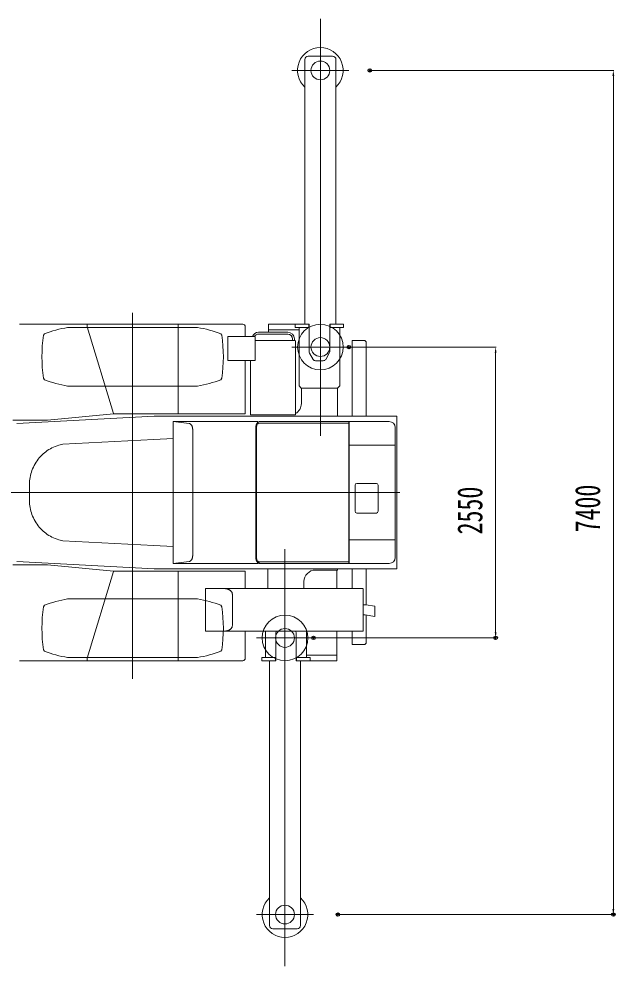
# Model space of a CAD drawing. Units: millimetres, scale not verified. Extents: x -34130 to 33905, y -21736 to 21716.
# Drawn here: x -27693 to -22470, y 12478 to 20781 of the extents above; entities that cross this region are included whole.
import ezdxf
from ezdxf.enums import TextEntityAlignment as Align

# ---------------------------------------------------------------- set-up
doc = ezdxf.new("R2010")
doc.units = ezdxf.units.MM
doc.header["$LTSCALE"] = 60
doc.header["$PDMODE"] = 32
doc.header["$PDSIZE"] = 30
doc.layers.add('0-0_0', color=3, linetype='Continuous', lineweight=18)
doc.layers.add('0-1_DEFPOINTS', color=7, linetype='Continuous')
doc.styles.add('ＭＳ ゴシック', font='')
doc.styles.get('ＭＳ ゴシック').set_extended_font_data('MS Gothic')

# ---------------------------------------------------------------- blocks, each defined once
blk = doc.blocks.new('D8')
at = {"layer": '0-0_0', "color": 7}
for p, q in [((3012.96, 41131.1), (5150.25, 41131.1)), ((5145.75, 41081.1), (5145.75, 33781.1)), ((2734.11, 33731.1), (5150.25, 33731.1))]:
    blk.add_line(p, q, dxfattribs=at)
for points in [[(5137.42, 41081.1), (5154.08, 41081.1), (5145.75, 41131.1)], [(5137.42, 33781.1), (5154.08, 33781.1), (5145.75, 33731.1)]]:
    blk.add_solid(points, dxfattribs=at)
at = {"layer": '0-1_DEFPOINTS'}
for p in [(3011.4, 41131.1), (2732.55, 33731.1), (5145.75, 33731.1)]:
    blk.add_point(p, dxfattribs=at)
at = {"layer": '0-0_0', "color": 7, "style": 'ＭＳ ゴシック', "width": 0.7}
blk.add_text('7400', height=219.9, rotation=90, dxfattribs=at).set_placement((5095.75, 37081.1), align=Align.BOTTOM_LEFT)
blk = doc.blocks.new('D9')
at = {"layer": '0-0_0', "color": 7}
for p, q in [((2830.1, 38706.1), (4118.78, 38706.1)), ((4114.28, 38656.1), (4114.28, 36206.2)), ((2520.09, 36156.2), (4118.78, 36156.2))]:
    blk.add_line(p, q, dxfattribs=at)
for points in [[(4105.95, 38656.1), (4122.61, 38656.1), (4114.28, 38706.1)], [(4105.95, 36206.2), (4122.61, 36206.2), (4114.28, 36156.2)]]:
    blk.add_solid(points, dxfattribs=at)
at = {"layer": '0-1_DEFPOINTS'}
for p in [(2828.54, 38706.1), (2518.53, 36156.2), (4114.28, 36156.2)]:
    blk.add_point(p, dxfattribs=at)
at = {"layer": '0-0_0', "color": 7, "style": 'ＭＳ ゴシック', "width": 0.7}
blk.add_text('2550', height=219.9, rotation=90, dxfattribs=at).set_placement((4064.28, 37063.65), align=Align.BOTTOM_LEFT)

msp = doc.modelspace()

# ---------------------------------------------------------------- linework, layer by layer
at = {"layer": '0-0_0', "color": 4}
for p, q in [((-25051.9, 17126.28), (-25051.9, 20780.88)), ((-25158.4, 20454.38), (-24945.4, 20454.38)), ((-25188.4, 18104.38), (-25188.4, 20424.38)), ((-24915.4, 18104.38), (-24915.4, 20424.68)), ((-25301.9, 20329.38), (-24801.9, 20329.38)), ((-25505.91, 18034.68), (-25505.91, 18104.38)), ((-25505.89, 18104.38), (-25272.4, 18104.38)), ((-25272.4, 18076.38), (-25272.4, 18104.38)), ((-25272.4, 18104.38), (-25150.4, 18104.38)), ((-25153.4, 18076.38), (-25153.4, 18104.38)), ((-25150.4, 17862.28), (-25150.4, 18104.38)), ((-24970.41, 18104.38), (-24848.41, 18104.38)), ((-24970.41, 17862.18), (-24970.41, 18104.38)), ((-24967.41, 18076.38), (-24967.41, 18104.38)), ((-24848.41, 18076.38), (-24848.41, 18104.38)), ((-25505.89, 18054.38), (-25238.9, 18054.38)), ((-25272.4, 18076.38), (-25153.4, 18076.38)), ((-25238.9, 17564.48), (-25238.9, 18076.38)), ((-24967.41, 18076.38), (-24848.41, 18076.38)), ((-24881.91, 17564.48), (-24881.91, 18076.38)), ((-25301.9, 17904.38), (-24801.9, 17904.38)), ((-25115.66, 17796.68), (-25146.92, 17849.58)), ((-25094.14, 17784.38), (-25026.64, 17784.38)), ((-24973.89, 17849.48), (-25005.12, 17796.68)), ((-25218.9, 17544.38), (-25238.9, 17564.48)), ((-25218.9, 17544.48), (-24901.91, 17544.48)), ((-25218.4, 17408.78), (-25218.4, 17544.48)), ((-24902.42, 17299.38), (-24902.42, 17544.48)), ((-24901.92, 17544.38), (-24881.92, 17564.38)), ((-25361.9, 16132.58), (-25361.9, 12477.98)), ((-25511.41, 15786.98), (-25511.41, 15959.38)), ((-24902.41, 15949.48), (-25095.41, 15949.48)), ((-24907.92, 15949.48), (-24907.92, 15786.98)), ((-24902.42, 15949.48), (-24902.42, 15959.38)), ((-25195.41, 15850.38), (-25195.41, 15786.98)), ((-25531.91, 15413.88), (-25531.91, 15182.48)), ((-25443.4, 15396.58), (-25443.4, 15154.48)), ((-25439.92, 15409.28), (-25437.23, 15413.78)), ((-25269.58, 15413.78), (-25266.89, 15409.28)), ((-25263.41, 15154.48), (-25263.41, 15396.58)), ((-25174.91, 15413.88), (-25174.91, 15182.48)), ((-24907.92, 15413.88), (-24907.92, 15154.48)), ((-25111.91, 15354.48), (-25611.91, 15354.48)), ((-24907.92, 15204.48), (-25174.91, 15204.48)), ((-25446.4, 15182.48), (-25565.41, 15182.48)), ((-25565.41, 15182.48), (-25565.41, 15154.48)), ((-25443.4, 15154.48), (-25565.41, 15154.48)), ((-25498.4, 15154.48), (-25498.4, 12834.18)), ((-25446.4, 15182.48), (-25446.4, 15154.48)), ((-25141.41, 15154.48), (-25263.41, 15154.48)), ((-25141.41, 15182.48), (-25260.41, 15182.48)), ((-25260.41, 15182.48), (-25260.41, 15154.48)), ((-25225.41, 15154.48), (-25225.41, 12834.48)), ((-25141.41, 15182.48), (-25141.41, 15154.48)), ((-24907.92, 15154.48), (-25141.41, 15154.48)), ((-25111.91, 12929.48), (-25611.91, 12929.48)), ((-25255.41, 12804.48), (-25468.41, 12804.48))]:
    msp.add_line(p, q, dxfattribs=at)
at = {"layer": '0-0_0'}
for p, q in [((-26696.9, 18203.28), (-26696.9, 14996.98)), ((-27689.61, 18104.68), (-25731.91, 18104.68)), ((-27096.88, 18082.48), (-27096.88, 18104.68)), ((-27477.9, 18008.48), (-27469.9, 18020.48)), ((-27266.4, 18075.98), (-26127.4, 18075.98)), ((-27096.88, 18082.38), (-26864.02, 17321.38)), ((-26296.92, 17319.18), (-26296.92, 18082.48)), ((-25915.9, 18008.48), (-25923.9, 18020.48)), ((-25709.62, 17996.68), (-25709.62, 18082.48)), ((-25338.51, 18034.68), (-25593.51, 18034.68)), ((-25338.51, 18017.38), (-25593.51, 18017.38)), ((-25862.12, 17787.18), (-25862.12, 17996.68)), ((-25862.12, 17996.68), (-25621.92, 17996.68)), ((-25621.92, 17787.18), (-25621.92, 17996.68)), ((-25271.9, 17961.08), (-25621.92, 17961.08)), ((-25297.15, 17961.08), (-25297.15, 17976.08)), ((-25279.86, 17961.08), (-25279.86, 17976.08)), ((-25271.9, 17959.38), (-25271.9, 17961.08)), ((-25271.9, 17959.38), (-25270.3, 17959.38)), ((-25270.3, 17309.38), (-25270.3, 17959.38)), ((-24773.51, 17962.98), (-24671.91, 17962.98)), ((-24773.51, 17299.38), (-24773.51, 17962.98)), ((-24650.31, 17299.38), (-24650.31, 17941.38)), ((-25862.12, 17787.18), (-25621.92, 17787.18)), ((-25709.62, 17319.18), (-25709.62, 17787.18)), ((-25663.51, 17309.38), (-25663.51, 17786.38)), ((-27477.9, 17630.48), (-27469.9, 17618.48)), ((-25915.91, 17630.48), (-25923.9, 17618.48)), ((-27266.4, 17562.98), (-26127.4, 17562.98)), ((-26506.91, 17299.38), (-27711.9, 17234.38)), ((-27441.91, 17264.08), (-26863.91, 17319.08)), ((-26863.91, 17319.18), (-25709.62, 17319.18)), ((-24381.91, 17299.38), (-26506.91, 17299.38)), ((-25270.3, 17309.38), (-25663.51, 17309.38)), ((-24381.91, 15959.38), (-24381.91, 17299.38)), ((-27746.91, 17264.18), (-27441.91, 17264.18)), ((-26342.78, 17251.38), (-25596.73, 17251.38)), ((-26342.78, 17251.38), (-26342.78, 16011.08)), ((-26342.76, 17251.38), (-26200.94, 17233.88)), ((-25596.73, 17251.48), (-25611.73, 17227.58)), ((-25605.19, 17228.88), (-25606.03, 17227.48)), ((-25605.19, 17228.88), (-25590.85, 17235.88)), ((-25596.73, 17233.08), (-25596.73, 17251.38)), ((-25590.85, 17235.88), (-24804.76, 17235.88)), ((-25589.14, 17251.38), (-24803.18, 17251.38)), ((-24803.18, 16024.58), (-24803.18, 17251.38)), ((-24799.46, 17247.78), (-24799.46, 16011.08)), ((-24795.87, 17251.38), (-24447.86, 17251.38)), ((-24396.3, 17199.98), (-24396.3, 17047.98)), ((-26170.91, 16076.38), (-26170.91, 17182.48)), ((-25618.51, 16080.88), (-25618.51, 17178.18)), ((-25612.32, 17177.98), (-25612.32, 16080.88)), ((-27307.45, 17051.88), (-27344.63, 17044.18)), ((-27307.45, 17051.88), (-26511.94, 17092.88)), ((-26511.94, 17092.88), (-26342.78, 17101.38)), ((-24803.18, 17044.38), (-24399.9, 17044.38)), ((-24396.3, 17040.88), (-24396.3, 16217.98)), ((-27601.04, 16698.48), (-27601.04, 16560.38)), ((-24747.9, 16464.38), (-24747.9, 16694.38)), ((-24732.9, 16709.38), (-24560.9, 16709.38)), ((-24545.9, 16464.38), (-24545.9, 16694.38)), ((-33697.28, 16629.38), (-24354.65, 16629.38)), ((-24732.9, 16449.38), (-24560.9, 16449.38)), ((-27307.45, 16206.98), (-27344.63, 16214.68)), ((-27307.45, 16206.98), (-26511.94, 16165.98)), ((-24803.18, 16214.38), (-24399.9, 16214.38)), ((-24396.3, 16210.88), (-24396.3, 16058.88)), ((-26511.94, 16165.98), (-26342.76, 16157.48)), ((-26340.55, 16007.68), (-26200.94, 16024.98)), ((-25596.73, 16007.48), (-25611.72, 16031.28)), ((-25605.19, 16029.98), (-25606.03, 16031.38)), ((-25605.19, 16029.98), (-25590.85, 16022.88)), ((-25596.73, 16025.78), (-25596.73, 16007.38)), ((-27746.91, 15994.68), (-27441.91, 15994.68)), ((-27441.91, 15994.68), (-26863.91, 15939.68)), ((-26339.18, 16007.38), (-25596.73, 16007.38)), ((-25590.85, 16022.88), (-24804.76, 16022.88)), ((-25589.14, 16022.88), (-25589.14, 16007.38)), ((-25589.14, 16007.38), (-24803.18, 16007.38)), ((-24803.18, 16024.58), (-24803.18, 16007.38)), ((-24795.87, 16007.38), (-24447.86, 16007.38)), ((-24773.51, 15959.38), (-24773.51, 15786.98)), ((-24650.31, 15959.38), (-24650.31, 15644.58)), ((-27096.88, 15177.38), (-26864.02, 15937.38)), ((-26863.91, 15939.68), (-25709.62, 15939.68)), ((-26296.92, 15939.68), (-26296.92, 15177.38)), ((-25709.62, 15939.68), (-25709.62, 15786.98)), ((-26057.84, 15786.98), (-26057.84, 15413.88)), ((-26057.84, 15786.98), (-24677.85, 15786.98)), ((-24677.85, 15785.48), (-24677.85, 15413.88)), ((-27266.4, 15695.88), (-26127.4, 15695.88)), ((-25822.85, 15735.48), (-25822.85, 15465.38)), ((-27477.9, 15628.38), (-27469.9, 15640.38)), ((-25915.91, 15628.38), (-25923.91, 15640.38)), ((-24678.15, 15645.08), (-24653.62, 15645.08)), ((-24574.5, 15633.58), (-24653.62, 15645.08)), ((-24574.5, 15633.58), (-24574.5, 15543.48)), ((-24678.15, 15555.98), (-24660.09, 15555.98)), ((-24574.5, 15543.48), (-24660.09, 15555.98)), ((-24650.31, 15554.58), (-24650.31, 15317.48)), ((-26057.84, 15413.88), (-24677.85, 15413.88)), ((-25709.62, 15413.88), (-25709.62, 15177.38)), ((-24773.51, 15413.88), (-24773.51, 15295.88)), ((-24773.51, 15295.88), (-24671.91, 15295.88)), ((-27477.9, 15250.38), (-27469.9, 15238.38)), ((-25915.9, 15250.38), (-25923.9, 15238.38)), ((-27689.61, 15155.08), (-25731.91, 15155.08)), ((-27266.4, 15182.88), (-26127.4, 15182.88)), ((-27096.88, 15177.38), (-27096.88, 15155.08))]:
    msp.add_line(p, q, dxfattribs=at)
for points in [[(-26296.92, 18082.38), (-26296.93, 18083.18), (-26296.94, 18083.98), (-26296.94, 18084.78), (-26296.97, 18085.58), (-26297, 18086.38), (-26297.01, 18087.18), (-26297.06, 18087.98), (-26297.1, 18088.78), (-26297.14, 18089.58), (-26297.19, 18090.38), (-26297.24, 18091.18), (-26297.3, 18091.98), (-26297.37, 18092.78), (-26297.44, 18093.58), (-26297.51, 18094.38), (-26297.6, 18095.18), (-26297.69, 18095.98), (-26297.8, 18096.68), (-26297.91, 18097.48), (-26298.03, 18098.28), (-26298.17, 18099.08), (-26298.32, 18099.88), (-26298.49, 18100.68), (-26298.68, 18101.38), (-26298.89, 18102.18), (-26299.15, 18102.98), (-26299.46, 18103.68), (-26299.89, 18104.38), (-26300.55, 18104.68)], [(-26170.91, 17182.48), (-26170.94, 17184.68), (-26171.03, 17186.88), (-26171.18, 17189.08), (-26171.39, 17191.28), (-26171.67, 17193.48), (-26172, 17195.68), (-26172.4, 17197.88), (-26172.87, 17200.08), (-26173.4, 17202.28), (-26173.99, 17204.38), (-26174.66, 17206.48), (-26175.39, 17208.58), (-26176.19, 17210.68), (-26177.09, 17212.68), (-26178.05, 17214.68), (-26179.09, 17216.68), (-26180.22, 17218.58), (-26181.43, 17220.48), (-26182.73, 17222.28), (-26184.12, 17223.98), (-26185.62, 17225.58), (-26187.21, 17227.18), (-26188.89, 17228.58), (-26190.68, 17229.88), (-26192.57, 17231.08), (-26194.55, 17232.08), (-26196.62, 17232.88), (-26198.75, 17233.48), (-26200.94, 17233.88)], [(-25611.72, 17227.58), (-25612.53, 17225.98), (-25613.21, 17224.38), (-25613.78, 17222.78), (-25614.26, 17221.08), (-25614.71, 17219.38), (-25615.1, 17217.68), (-25615.46, 17215.98), (-25615.78, 17214.28), (-25616.07, 17212.58), (-25616.35, 17210.88), (-25616.59, 17209.18), (-25616.82, 17207.48), (-25617.03, 17205.78), (-25617.22, 17203.98), (-25617.4, 17202.28), (-25617.56, 17200.58), (-25617.71, 17198.78), (-25617.84, 17197.08), (-25617.96, 17195.38), (-25618.06, 17193.58), (-25618.16, 17191.88), (-25618.24, 17190.18), (-25618.31, 17188.38), (-25618.37, 17186.68), (-25618.42, 17184.98), (-25618.46, 17183.18), (-25618.48, 17181.48), (-25618.5, 17179.68), (-25618.51, 17177.98)], [(-25606.03, 17227.48), (-25606.8, 17225.88), (-25607.42, 17224.28), (-25607.94, 17222.58), (-25608.41, 17220.98), (-25608.81, 17219.28), (-25609.18, 17217.58), (-25609.5, 17215.88), (-25609.8, 17214.18), (-25610.08, 17212.48), (-25610.33, 17210.78), (-25610.56, 17209.08), (-25610.76, 17207.28), (-25610.96, 17205.58), (-25611.14, 17203.88), (-25611.3, 17202.18), (-25611.44, 17200.38), (-25611.58, 17198.68), (-25611.71, 17196.98), (-25611.82, 17195.28), (-25611.92, 17193.48), (-25612, 17191.78), (-25612.08, 17190.08), (-25612.15, 17188.28), (-25612.19, 17186.58), (-25612.25, 17184.88), (-25612.28, 17183.18), (-25612.3, 17181.38), (-25612.32, 17179.68), (-25612.32, 17177.88)], [(-27344.63, 17044.18), (-27359.79, 17039.38), (-27374.72, 17033.88), (-27389.38, 17027.68), (-27403.75, 17020.88), (-27417.8, 17013.38), (-27431.5, 17005.28), (-27444.82, 16996.58), (-27457.74, 16987.28), (-27470.23, 16977.48), (-27482.27, 16967.08), (-27493.83, 16956.08), (-27504.9, 16944.68), (-27515.45, 16932.78), (-27525.46, 16920.38), (-27534.91, 16907.58), (-27543.79, 16894.38), (-27552.07, 16880.78), (-27559.75, 16866.88), (-27566.81, 16852.58), (-27573.24, 16838.08), (-27579.02, 16823.28), (-27584.14, 16808.18), (-27588.6, 16792.88), (-27592.39, 16777.48), (-27595.5, 16761.88), (-27597.92, 16746.08), (-27599.65, 16730.28), (-27600.7, 16714.38), (-27601.04, 16698.48)], [(-27601.04, 16560.38), (-27600.7, 16544.48), (-27599.66, 16528.58), (-27597.92, 16512.78), (-27595.5, 16496.98), (-27592.39, 16481.38), (-27588.6, 16465.98), (-27584.14, 16450.68), (-27579.02, 16435.58), (-27573.24, 16420.78), (-27566.81, 16406.28), (-27559.76, 16391.98), (-27552.08, 16378.08), (-27543.79, 16364.48), (-27534.91, 16351.28), (-27525.46, 16338.48), (-27515.45, 16326.08), (-27504.91, 16314.18), (-27493.84, 16302.78), (-27482.27, 16291.78), (-27470.23, 16281.38), (-27457.74, 16271.58), (-27444.82, 16262.28), (-27431.5, 16253.58), (-27417.8, 16245.48), (-27403.75, 16237.98), (-27389.38, 16231.18), (-27374.72, 16224.98), (-27359.79, 16219.48), (-27344.63, 16214.68)], [(-26200.94, 16024.98), (-26198.75, 16025.38), (-26196.62, 16025.98), (-26194.55, 16026.78), (-26192.57, 16027.78), (-26190.69, 16028.98), (-26188.9, 16030.28), (-26187.21, 16031.68), (-26185.62, 16033.28), (-26184.12, 16034.88), (-26182.73, 16036.58), (-26181.43, 16038.38), (-26180.22, 16040.28), (-26179.09, 16042.18), (-26178.05, 16044.18), (-26177.09, 16046.18), (-26176.21, 16048.18), (-26175.4, 16050.28), (-26174.66, 16052.38), (-26174, 16054.48), (-26173.4, 16056.58), (-26172.87, 16058.78), (-26172.41, 16060.98), (-26172.01, 16063.08), (-26171.67, 16065.28), (-26171.4, 16067.48), (-26171.18, 16069.78), (-26171.03, 16071.98), (-26170.94, 16074.18), (-26170.91, 16076.38)], [(-25618.51, 16080.88), (-25618.5, 16079.18), (-25618.48, 16077.38), (-25618.46, 16075.68), (-25618.42, 16073.88), (-25618.37, 16072.18), (-25618.31, 16070.48), (-25618.24, 16068.68), (-25618.16, 16066.98), (-25618.06, 16065.28), (-25617.96, 16063.48), (-25617.84, 16061.78), (-25617.71, 16060.08), (-25617.56, 16058.28), (-25617.4, 16056.58), (-25617.22, 16054.88), (-25617.03, 16053.18), (-25616.82, 16051.38), (-25616.59, 16049.68), (-25616.35, 16047.98), (-25616.08, 16046.28), (-25615.78, 16044.58), (-25615.46, 16042.78), (-25615.1, 16041.08), (-25614.71, 16039.48), (-25614.26, 16037.78), (-25613.78, 16036.08), (-25613.21, 16034.48), (-25612.53, 16032.88), (-25611.72, 16031.28)], [(-25612.32, 16080.88), (-25612.32, 16079.18), (-25612.3, 16077.48), (-25612.28, 16075.78), (-25612.25, 16073.98), (-25612.19, 16072.28), (-25612.15, 16070.58), (-25612.08, 16068.78), (-25612, 16067.08), (-25611.92, 16065.38), (-25611.82, 16063.58), (-25611.71, 16061.88), (-25611.59, 16060.18), (-25611.44, 16058.48), (-25611.3, 16056.68), (-25611.14, 16054.98), (-25610.96, 16053.28), (-25610.76, 16051.58), (-25610.56, 16049.78), (-25610.33, 16048.08), (-25610.08, 16046.38), (-25609.8, 16044.68), (-25609.51, 16042.98), (-25609.18, 16041.28), (-25608.81, 16039.58), (-25608.41, 16037.88), (-25607.94, 16036.18), (-25607.42, 16034.58), (-25606.8, 16032.98), (-25606.03, 16031.38)], [(-24381.91, 15959.38), (-26506.91, 15959.38), (-27711.9, 16024.38)], [(-25822.85, 15735.48), (-25822.99, 15738.78), (-25823.42, 15741.98), (-25824.12, 15745.28), (-25825.1, 15748.38), (-25826.32, 15751.48), (-25827.76, 15754.48), (-25829.44, 15757.28), (-25831.31, 15760.08), (-25833.36, 15762.68), (-25835.57, 15765.08), (-25837.92, 15767.48), (-25840.4, 15769.68), (-25843, 15771.68), (-25845.69, 15773.58), (-25848.49, 15775.38), (-25851.37, 15776.98), (-25854.31, 15778.48), (-25857.32, 15779.88), (-25860.38, 15781.18), (-25863.49, 15782.28), (-25866.64, 15783.28), (-25869.84, 15784.18), (-25873.06, 15784.98), (-25876.3, 15785.58), (-25879.57, 15786.08), (-25882.86, 15786.48), (-25886.16, 15786.78), (-25889.46, 15786.98), (-25892.76, 15787.08)], [(-25892.76, 15413.88), (-25889.46, 15413.88), (-25886.16, 15414.08), (-25882.86, 15414.38), (-25879.58, 15414.78), (-25876.31, 15415.28), (-25873.06, 15415.88), (-25869.84, 15416.68), (-25866.65, 15417.58), (-25863.5, 15418.58), (-25860.39, 15419.68), (-25857.32, 15420.98), (-25854.32, 15422.38), (-25851.37, 15423.88), (-25848.5, 15425.48), (-25845.71, 15427.28), (-25843.01, 15429.18), (-25840.41, 15431.28), (-25837.93, 15433.38), (-25835.57, 15435.78), (-25833.36, 15438.18), (-25831.32, 15440.78), (-25829.44, 15443.58), (-25827.76, 15446.38), (-25826.32, 15449.38), (-25825.1, 15452.48), (-25824.12, 15455.58), (-25823.42, 15458.88), (-25822.99, 15462.08), (-25822.85, 15465.38)], [(-26300.55, 15155.08), (-26299.89, 15155.48), (-26299.46, 15156.18), (-26299.15, 15156.88), (-26298.89, 15157.68), (-26298.68, 15158.48), (-26298.49, 15159.18), (-26298.32, 15159.98), (-26298.17, 15160.78), (-26298.03, 15161.58), (-26297.91, 15162.38), (-26297.8, 15163.08), (-26297.69, 15163.88), (-26297.6, 15164.68), (-26297.51, 15165.48), (-26297.44, 15166.28), (-26297.37, 15167.08), (-26297.3, 15167.88), (-26297.24, 15168.68), (-26297.19, 15169.48), (-26297.14, 15170.28), (-26297.1, 15171.08), (-26297.06, 15171.88), (-26297.01, 15172.68), (-26297, 15173.48), (-26296.97, 15174.28), (-26296.94, 15174.98), (-26296.94, 15175.78), (-26296.93, 15176.58), (-26296.92, 15177.38)]]:
    msp.add_lwpolyline(points, dxfattribs=at)
at = {"layer": '0-0_0', "color": 4}
for centre, radius in [((-25051.9, 20329.38), 82.5), ((-25051.9, 17904.38), 200), ((-25051.9, 17904.38), 82.5), ((-25361.91, 15354.48), 200), ((-25361.91, 15354.48), 82.5), ((-25361.91, 12929.48), 82.5)]:
    msp.add_circle(centre, radius, dxfattribs=at)
for centre, radius, start, end in [((-25051.9, 20329.38), 200, 313.039, 226.962), ((-25158.4, 20424.38), 30, 90, 180), ((-24945.4, 20424.38), 30, 0.00002, 90), ((-25125.4, 17862.28), 25, 179.998, 210.606), ((-24995.41, 17862.18), 25, 329.3927, 0.00035), ((-25094.14, 17809.38), 25, 210.609, 270.0032), ((-25026.64, 17809.38), 25, 270.0033, 329.3941), ((-25318.4, 17409.38), 100, 298.7467, 0), ((-25095.41, 15849.48), 100, 90, 180), ((-25418.4, 15396.58), 25, 149.392, 180), ((-25288.41, 15396.58), 25, 0.0004, 30.6079), ((-25361.91, 12929.48), 200, 133.039, 46.9616), ((-25468.41, 12834.48), 30, 180, 270), ((-25255.41, 12834.48), 30, 270, 359.99998)]:
    msp.add_arc(centre, radius, start, end, dxfattribs=at)
at = {"layer": '0-0_0'}
for centre, radius, start, end in [((-25731.91, 18082.48), 22.3, 360, 90), ((-27106.5, 17088.78), 1000, 99.2011, 111.309), ((-26287.3, 17088.78), 1000, 68.6909, 80.7989), ((-25593.51, 17976.08), 58.65, 90, 158.6), ((-25593.51, 17976.08), 41.35, 90, 148.834), ((-25338.51, 17976.08), 58.65, 360, 90), ((-25338.51, 17976.08), 41.35, 360, 90), ((-26209.15, 17819.48), 1282.75, 171.527, 188.473), ((-27184.65, 17819.48), 1282.75, 351.52721, 8.47279), ((-24671.91, 17941.38), 21.6, 0.00002, 90), ((-27106.5, 18550.08), 1000, 248.691, 260.7989), ((-26287.3, 18550.08), 1000, 279.2011, 291.3091), ((-24804.78, 17234.28), 1.6, 0, 90), ((-24795.87, 17247.78), 3.6, 90, 180), ((-24447.9, 17199.78), 51.6, 360, 90), ((-24399.9, 17048.08), 3.6, 270, 0), ((-24399.9, 17040.78), 3.6, 359.26128, 90), ((-24732.9, 16694.38), 15, 90.0001, 180), ((-24560.9, 16694.38), 15, 0.00004, 90), ((-24732.9, 16464.38), 15, 180, 270), ((-24560.9, 16464.38), 15, 270.0001, 0.00004), ((-24399.9, 16218.08), 3.6, 270, 0.73872), ((-24399.9, 16210.78), 3.6, 360, 90), ((-24447.9, 16059.08), 51.6, 270, 0), ((-26339.18, 16011.08), 3.6, 180, 270), ((-24804.78, 16024.58), 1.6, 270, 0), ((-24795.87, 16011.08), 3.6, 180, 270), ((-27106.5, 14708.78), 1000, 99.2011, 111.309), ((-26287.3, 14708.78), 1000, 68.6909, 80.7989), ((-26209.15, 15439.38), 1282.75, 171.527, 188.473), ((-27184.65, 15439.38), 1282.75, 351.52721, 8.47279), ((-24671.91, 15317.48), 21.6, 270, 359.99998), ((-27106.5, 16170.08), 1000, 248.691, 260.7989), ((-26287.3, 16170.08), 1000, 279.2011, 291.3091), ((-25731.91, 15177.38), 22.3, 270, 0)]:
    msp.add_arc(centre, radius, start, end, dxfattribs=at)

# ---------------------------------------------------------------- block references
for name in ['D8', 'D9']:
    msp.add_blockref(name, (-27630.44, -20801.72), dxfattribs=at)

doc.saveas('drawing.dxf')
